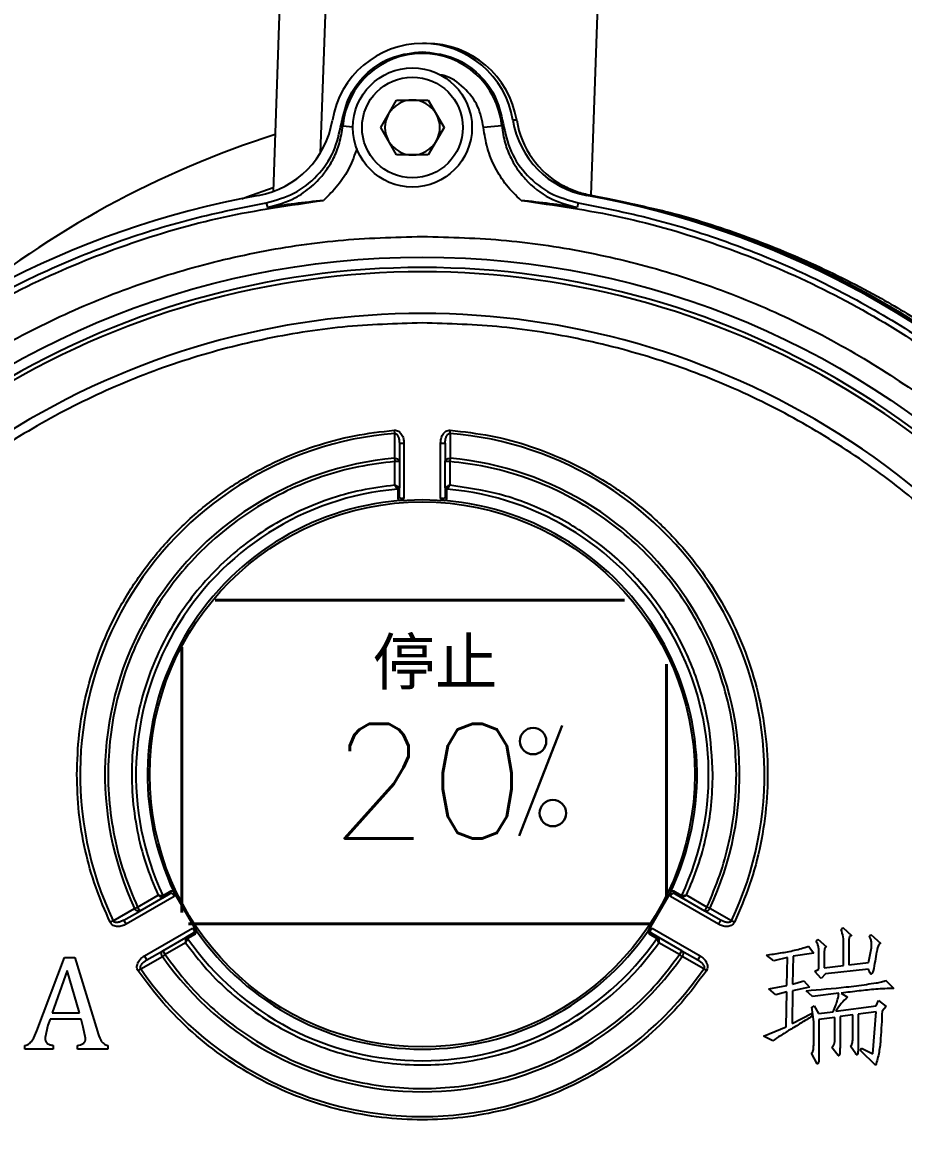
# Model space of a CAD drawing. Header units: millimetres. Extents: x 1964 to 5009, y 569 to 2723.
# Drawn here: x 2604.6 to 2700.7, y 2257.4 to 2380.6 of the extents above; entities that cross this region are included whole.
import ezdxf

# ---------------------------------------------------------------- set-up
doc = ezdxf.new("R2010")
doc.units = ezdxf.units.MM
for name, color, linetype, lineweight in [('AM_5', 3, 'Continuous', 25), ('DIM', 4, 'Continuous', 13), ('标注', 3, 'Continuous', 13), ('粗实线', 7, 'Continuous', 40)]:
    doc.layers.add(name, color=color, linetype=linetype, lineweight=lineweight)
doc.styles.add('01', font='txt.shx')
doc.styles.add('SLDTEXTSTYLE1', font='txt.shx', dxfattribs={"width": 0.7, "bigfont": 'gbcbig.shx'})
doc.dimstyles.new('SLDDIMSTYLE12$0', dxfattribs={"dimtxt": 12, "dimasz": 10, "dimexe": 0, "dimexo": 0.0625, "dimgap": 0.875, "dimtad": 1, "dimdec": 1, "dimlfac": 1.8, "dimrnd": 1e-09, "dimzin": 12, "dimdsep": 46, "dimtxsty": 'SLDTEXTSTYLE1', "dimcen": 0.09, "dimdle": 8.16, "dimclrd": 3, "dimclre": 3, "dimadec": 0, "dimazin": 3, "dimtfac": 1, "dimtdec": 1, "dimtofl": 0, "dimtmove": 0, "dimatfit": 3, "dimfxl": 0, "dimfrac": 2, "dimtolj": 1, "dimlwd": 5, "dimlwe": 5, "dimarcsym": 0})

# ---------------------------------------------------------------- blocks, each defined once
blk = doc.blocks.new('*D64')
at = {"layer": 'AM_5', "color": 3, "lineweight": 5, "transparency": 16777216}
blk.add_line((2756.48, 2479.13), (2362.08, 2479.13), dxfattribs=at)
at = {"layer": 'AM_5', "color": 3, "linetype": 'Continuous', "lineweight": 5, "transparency": 16777216}
for p, q in [((2362.08, 2469.13), (2362.08, 2155.35)), ((2768.16, 2145.35), (2362.08, 2145.35))]:
    blk.add_line(p, q, dxfattribs=at)
at = {"layer": 'AM_5', "color": 3, "transparency": 16777216}
for points in [[(2360.42, 2469.13), (2363.75, 2469.13), (2362.08, 2479.13)], [(2360.42, 2155.35), (2363.75, 2155.35), (2362.08, 2145.35)]]:
    blk.add_solid(points, dxfattribs=at)
at = {"layer": 'Defpoints', "color": 0, "transparency": 16777216}
for p in [(2756.55, 2479.13), (2362.08, 2145.35), (2768.22, 2145.35)]:
    blk.add_point(p, dxfattribs=at)
at = {"layer": 'AM_5', "color": 0, "transparency": 16777216, "insert": (2347.49, 2312.24), "char_height": 12, "attachment_point": 5, "rotation": 90, "style": 'SLDTEXTSTYLE1'}
blk.add_mtext('\\A1;{\\H2.28571x;335}', dxfattribs=at)

msp = doc.modelspace()

# ---------------------------------------------------------------- linework, layer by layer
at = {"color": 7, "linetype": 'Continuous', "lineweight": 25}
for p, q in [((2634.475, 2435.312), (2631.92, 2362.124)), ((2638.954, 2419.988), (2637.063, 2366.325)), ((2668.658, 2419.987), (2666.606, 2361.743)), ((2648.66, 2378.292), (2648.243, 2378.292)), ((2643.665, 2369.118), (2645.397, 2372.118)), ((2645.397, 2372.118), (2648.861, 2372.118)), ((2648.861, 2372.118), (2650.593, 2369.118)), ((2639.377, 2369.559), (2639.526, 2369.309)), ((2639.526, 2369.309), (2640.63, 2369.204)), ((2656.879, 2369.309), (2654.888, 2369.12)), ((2657.028, 2369.559), (2656.879, 2369.309)), ((2658.509, 2369.92), (2658.092, 2369.92)), ((2645.397, 2366.118), (2643.665, 2369.118)), ((2650.593, 2369.118), (2648.861, 2366.118)), ((2648.861, 2366.118), (2645.397, 2366.118)), ((2631.174, 2360.908), (2631.294, 2360.391)), ((2665.231, 2360.908), (2665.111, 2360.391)), ((2666.037, 2361.837), (2666.606, 2361.743)), ((2666.585, 2361.692), (2666.169, 2361.692)), ((2666.606, 2361.743), (2669.029, 2361.213)), ((2645.145, 2336.071), (2645.174, 2335.719)), ((2651.231, 2335.719), (2651.26, 2336.071)), ((2645.174, 2335.719), (2645.172, 2333.002)), ((2651.231, 2335.719), (2651.233, 2333.002)), ((2645.703, 2334.657), (2645.703, 2332.649)), ((2645.703, 2334.657), (2646.203, 2334.657)), ((2646.203, 2334.657), (2646.203, 2328.622)), ((2650.203, 2328.622), (2650.203, 2334.657)), ((2650.203, 2334.657), (2650.703, 2334.657)), ((2650.703, 2334.657), (2650.703, 2332.649)), ((2645.172, 2333.002), (2645.203, 2332.649)), ((2645.203, 2330.063), (2645.203, 2332.649)), ((2645.703, 2332.649), (2645.203, 2332.649)), ((2645.703, 2332.649), (2645.703, 2329.758)), ((2650.703, 2329.758), (2650.703, 2332.649)), ((2651.203, 2332.649), (2650.703, 2332.649)), ((2651.233, 2333.002), (2651.203, 2332.649)), ((2651.203, 2332.649), (2651.203, 2330.063)), ((2645.518, 2329.578), (2645.519, 2328.641)), ((2645.703, 2328.822), (2645.703, 2329.758)), ((2650.703, 2329.758), (2650.703, 2328.822)), ((2650.886, 2328.641), (2650.887, 2329.578)), ((2645.729, 2328.386), (2648.203, 2328.488)), ((2648.203, 2328.488), (2650.676, 2328.386)), ((2620.747, 2285.736), (2619.936, 2285.268)), ((2623.547, 2281.397), (2621.074, 2285.681)), ((2675.332, 2285.681), (2672.858, 2281.397)), ((2676.469, 2285.268), (2675.658, 2285.736)), ((2621.106, 2285.153), (2615.88, 2282.136)), ((2617.118, 2284.005), (2619.358, 2285.298)), ((2619.872, 2285.018), (2617.368, 2283.572)), ((2619.872, 2285.018), (2620.683, 2285.486)), ((2680.526, 2282.136), (2675.299, 2285.153)), ((2675.722, 2285.486), (2676.533, 2285.018)), ((2679.037, 2283.572), (2676.533, 2285.018)), ((2679.287, 2284.005), (2677.047, 2285.298)), ((2614.446, 2282.496), (2616.797, 2283.856)), ((2615.63, 2282.569), (2617.368, 2283.572)), ((2616.797, 2283.856), (2617.118, 2284.005)), ((2617.118, 2284.005), (2617.368, 2283.572)), ((2679.037, 2283.572), (2679.287, 2284.005)), ((2680.776, 2282.569), (2679.037, 2283.572)), ((2679.608, 2283.856), (2679.287, 2284.005)), ((2681.959, 2282.496), (2679.608, 2283.856)), ((2614.446, 2282.496), (2614.126, 2282.344)), ((2615.88, 2282.136), (2615.63, 2282.569)), ((2680.776, 2282.569), (2680.526, 2282.136)), ((2682.279, 2282.344), (2681.959, 2282.496)), ((2617.88, 2278.672), (2623.106, 2281.689)), ((2619.868, 2279.242), (2622.372, 2280.688)), ((2623.183, 2281.156), (2622.372, 2280.688)), ((2622.62, 2280.619), (2623.431, 2281.087)), ((2672.974, 2281.087), (2673.785, 2280.619)), ((2674.033, 2280.688), (2673.222, 2281.156)), ((2673.299, 2281.689), (2678.526, 2278.672)), ((2676.537, 2279.242), (2674.033, 2280.688)), ((2693.937, 2281.572), (2694.129, 2281.764)), ((2694.129, 2281.764), (2695.086, 2280.87)), ((2697.001, 2280.806), (2697.192, 2280.998)), ((2697.192, 2280.998), (2698.277, 2280.04)), ((2622.358, 2280.102), (2620.118, 2278.809)), ((2676.287, 2278.809), (2674.047, 2280.102)), ((2690.363, 2279.721), (2690.937, 2278.955)), ((2691.193, 2280.296), (2691.384, 2280.487)), ((2691.384, 2280.487), (2692.341, 2279.657)), ((2694.192, 2277.615), (2694.192, 2279.913)), ((2694.767, 2279.849), (2694.767, 2277.679)), ((2606.115, 2270.473), (2609.133, 2278.504)), ((2609.133, 2278.504), (2610.278, 2278.504)), ((2610.278, 2278.504), (2612.739, 2270.415)), ((2617.474, 2277.25), (2619.828, 2278.606)), ((2618.13, 2278.239), (2617.88, 2278.672)), ((2618.13, 2278.239), (2619.868, 2279.242)), ((2620.118, 2278.809), (2619.828, 2278.606)), ((2619.868, 2279.242), (2620.118, 2278.809)), ((2676.287, 2278.809), (2676.537, 2279.242)), ((2676.577, 2278.606), (2676.287, 2278.809)), ((2676.537, 2279.242), (2678.276, 2278.239)), ((2678.931, 2277.25), (2676.577, 2278.606)), ((2678.526, 2278.672), (2678.276, 2278.239)), ((2686.597, 2278.126), (2685.767, 2278.764)), ((2688.065, 2278.509), (2686.597, 2278.126)), ((2688.001, 2275.445), (2688.065, 2278.509)), ((2688.703, 2278.636), (2688.64, 2275.573)), ((2690.937, 2278.955), (2688.703, 2278.636)), ((2691.512, 2277.232), (2691.512, 2278.828)), ((2692.086, 2278.509), (2692.086, 2277.36)), ((2609.416, 2277.085), (2607.785, 2272.467)), ((2610.775, 2272.467), (2609.416, 2277.085)), ((2617.183, 2277.049), (2617.474, 2277.25)), ((2678.931, 2277.25), (2679.222, 2277.049)), ((2691.065, 2276.977), (2691.512, 2277.232)), ((2691.767, 2276.211), (2691.065, 2276.977)), ((2692.086, 2277.36), (2694.192, 2277.615)), ((2696.937, 2277.232), (2692.214, 2276.721)), ((2694.767, 2277.679), (2696.937, 2277.934)), ((2688.64, 2275.573), (2689.852, 2275.956)), ((2689.852, 2275.956), (2690.491, 2275.253)), ((2692.214, 2276.721), (2691.767, 2276.211)), ((2698.788, 2276.019), (2699.681, 2275.126)), ((2686.023, 2275.062), (2688.001, 2275.445)), ((2686.789, 2274.424), (2686.023, 2275.062)), ((2688.001, 2274.743), (2686.789, 2274.424)), ((2687.938, 2270.913), (2688.001, 2274.743)), ((2688.64, 2274.871), (2688.576, 2271.296)), ((2690.491, 2275.253), (2688.64, 2274.871)), ((2690.81, 2274.232), (2690.108, 2274.871)), ((2693.682, 2274.615), (2690.81, 2274.232)), ((2693.937, 2274.615), (2694.639, 2274.168)), ((2697.767, 2273.211), (2698.022, 2273.786)), ((2698.022, 2273.786), (2698.852, 2273.147)), ((2607.785, 2272.467), (2610.775, 2272.467)), ((2688.576, 2271.296), (2690.682, 2272.381)), ((2690.682, 2272.381), (2690.746, 2272.062)), ((2690.746, 2273.083), (2691.001, 2273.211)), ((2690.937, 2271.488), (2690.746, 2273.083)), ((2691.001, 2273.211), (2691.448, 2272.381)), ((2691.448, 2272.381), (2693.044, 2272.573)), ((2693.363, 2272.637), (2697.767, 2273.211)), ((2695.214, 2272.254), (2693.809, 2272.062)), ((2693.809, 2272.062), (2693.809, 2268.68)), ((2695.214, 2269.701), (2695.214, 2272.254)), ((2697.767, 2272.573), (2695.788, 2272.318)), ((2695.788, 2272.318), (2695.788, 2268.68)), ((2697.384, 2267.977), (2697.767, 2272.573)), ((2698.852, 2273.147), (2698.405, 2272.637)), ((2607.335, 2271.103), (2607.019, 2269.746)), ((2607.577, 2271.781), (2607.335, 2271.103)), ((2610.945, 2271.781), (2607.577, 2271.781)), ((2611.198, 2270.88), (2610.945, 2271.781)), ((2611.438, 2269.674), (2611.198, 2270.88)), ((2685.448, 2269.892), (2687.938, 2270.913)), ((2690.937, 2268.935), (2690.937, 2271.488)), ((2693.235, 2271.935), (2691.512, 2271.743)), ((2691.512, 2271.743), (2691.512, 2267.977)), ((2693.235, 2269.765), (2693.235, 2271.935)), ((2686.47, 2269.382), (2685.448, 2269.892)), ((2604.826, 2268.488), (2604.826, 2268.9)), ((2607.916, 2268.488), (2604.826, 2268.488)), ((2607.916, 2268.9), (2607.916, 2268.488)), ((2610.548, 2268.488), (2610.548, 2268.9)), ((2613.882, 2268.488), (2610.548, 2268.488)), ((2613.882, 2268.9), (2613.882, 2268.488)), ((2693.618, 2267.786), (2692.916, 2268.68)), ((2695.533, 2267.977), (2694.958, 2268.807)), ((2696.043, 2268.36), (2696.171, 2268.616)), ((2697.703, 2266.701), (2696.043, 2268.36)), ((2696.171, 2268.616), (2697.384, 2267.977)), ((2691.32, 2266.892), (2690.682, 2268.041))]:
    msp.add_line(p, q, dxfattribs=at)
at = {"color": 7, "linetype": 'Continuous', "lineweight": 25, "flags": 128}
msp.add_lwpolyline([(2628.505, 2361.345), (2629.058, 2361.554), (2631.936, 2362.584)], dxfattribs=at)
at = {"color": 7, "linetype": 'Continuous', "lineweight": 25}
for centre, radius in [((2647.129, 2369.118), 6.5), ((2647.129, 2369.118), 5.5), ((2648.203, 2263.488), 91.48), ((2648.203, 2298.488), 29.75)]:
    msp.add_circle(centre, radius, dxfattribs=at)
for centre, radius, start, end in [((2648.243, 2368.313), 9.98, 9.26678, 170.73322), ((2648.659, 2368.313), 9.98, 9.26724, 89.9991), ((2648.203, 2368.488), 8.715, 5.40246, 174.59754), ((2647.129, 2369.118), 3, 90, 150), ((2647.129, 2369.118), 3, 30, 90), ((2647.129, 2369.118), 3, 150, 210), ((2647.129, 2369.118), 3, 330, 30), ((2628.525, 2371.53), 10, 280.32819, 350.73244), ((2667.962, 2371.53), 10, 189.26756, 259.67181), ((2668.378, 2371.53), 10, 189.26795, 241.59544), ((2664.052, 2268.318), 104.994, 107.69614, 129.47441), ((2647.129, 2369.118), 3, 210, 270), ((2647.129, 2369.118), 3, 270, 330), ((2648.246, 2263.315), 99.998, 100.32817, 169.67428), ((2648.241, 2263.315), 99.998, 10.32572, 79.67183), ((2648.657, 2263.315), 99.998, 10.32572, 79.67183), ((2648.203, 2263.488), 90.341, 353.64897, 186.35103), ((2648.203, 2263.488), 89.875, 353.64897, 186.35103), ((2648.203, 2263.488), 85.319, 353.33017, 186.66983), ((2648.203, 2298.488), 37.354, 94.65071, 205.34929), ((2648.203, 2298.488), 37.354, 334.65071, 85.34929), ((2648.203, 2298.488), 34.646, 95.01875, 204.98125), ((2648.203, 2298.488), 34.646, 335.01875, 84.98125), ((2648.203, 2298.488), 31.264, 94.97704, 205.02296), ((2645.431, 2329.855), 0.229, 285.08166, 349.89538), ((2645.513, 2329.767), 0.19, 271.48927, 357.31228), ((2645.513, 2328.831), 0.189, 271.61698, 357.31954), ((2650.892, 2329.767), 0.19, 182.68772, 268.51073), ((2650.892, 2328.831), 0.189, 182.68018, 268.38303), ((2650.974, 2329.855), 0.229, 190.10462, 254.91834), ((2648.203, 2298.488), 31.264, 334.97704, 85.02296), ((2648.203, 2298.488), 30, 94.72923, 205.27077), ((2648.203, 2298.488), 30, 334.72923, 85.27077), ((2620.58, 2285.646), 0.189, 302.68018, 28.38303), ((2675.825, 2285.646), 0.189, 151.61698, 237.31954), ((2619.652, 2285.205), 0.229, 310.10462, 14.91834), ((2619.769, 2285.178), 0.19, 302.68772, 28.51073), ((2676.636, 2285.178), 0.19, 151.48927, 237.31228), ((2676.753, 2285.205), 0.229, 165.08166, 229.89538), ((2622.424, 2280.404), 0.229, 45.08166, 109.89538), ((2622.459, 2280.52), 0.19, 31.48927, 117.31228), ((2623.27, 2280.988), 0.189, 31.61705, 117.31843), ((2648.203, 2298.488), 30, 214.72923, 325.27077), ((2673.135, 2280.988), 0.189, 62.68018, 148.38303), ((2673.946, 2280.52), 0.19, 62.68772, 148.51073), ((2673.981, 2280.404), 0.229, 70.10462, 134.91834), ((2648.203, 2298.488), 31.264, 214.97704, 325.02296), ((2648.203, 2298.488), 34.646, 215.01875, 324.98125), ((2648.203, 2298.488), 37.354, 214.65071, 325.34929)]:
    msp.add_arc(centre, radius, start, end, dxfattribs=at)
for points in [[(2639.377, 2369.559), (2639.619, 2370.613), (2640.103, 2372.72), (2642.19, 2375.274), (2644.976, 2377.038), (2647.127, 2377.265), (2648.203, 2377.378)], [(2648.203, 2377.378), (2649.278, 2377.265), (2651.429, 2377.038), (2654.215, 2375.274), (2656.302, 2372.72), (2656.786, 2370.613), (2657.028, 2369.559)], [(2550.529, 2274.278), (2551.053, 2277.929), (2552.101, 2285.232), (2555.221, 2295.876), (2559.429, 2306.119), (2564.784, 2315.819), (2571.189, 2324.859), (2578.57, 2333.121), (2586.832, 2340.502), (2595.871, 2346.907), (2605.572, 2352.262), (2615.815, 2356.47), (2626.458, 2359.59), (2633.761, 2360.638), (2637.413, 2361.162)], [(2583.448, 2338.237), (2585.745, 2340.124), (2590.338, 2343.899), (2597.839, 2348.744), (2605.71, 2352.944), (2613.939, 2356.392), (2622.433, 2359.144), (2628.261, 2360.32), (2631.174, 2360.908)], [(2658.992, 2361.162), (2662.644, 2360.638), (2669.947, 2359.59), (2680.59, 2356.47), (2690.833, 2352.262), (2700.534, 2346.907), (2709.573, 2340.502), (2717.835, 2333.121), (2725.216, 2324.859), (2731.621, 2315.819), (2736.976, 2306.119), (2741.184, 2295.876), (2744.304, 2285.232), (2745.352, 2277.929), (2745.876, 2274.278)], [(2665.231, 2360.908), (2668.144, 2360.32), (2673.972, 2359.144), (2682.466, 2356.392), (2690.695, 2352.944), (2698.566, 2348.744), (2706.067, 2343.899), (2710.66, 2340.124), (2712.957, 2338.237)], [(2648.203, 2169.748), (2645.135, 2169.835), (2639, 2170.009), (2629.885, 2171.412), (2620.947, 2173.637), (2612.272, 2176.745), (2603.943, 2180.683), (2596.039, 2185.42), (2588.639, 2190.909), (2581.811, 2197.097), (2575.624, 2203.924), (2570.135, 2211.325), (2565.398, 2219.228), (2561.458, 2227.557), (2558.354, 2236.233), (2556.115, 2245.171), (2554.763, 2254.285), (2554.311, 2263.488), (2554.763, 2272.691), (2556.115, 2281.805), (2558.354, 2290.743), (2561.458, 2299.419), (2565.398, 2307.748), (2570.135, 2315.651), (2575.624, 2323.052), (2581.811, 2329.879), (2588.639, 2336.067), (2596.039, 2341.556), (2603.943, 2346.293), (2612.272, 2350.231), (2620.947, 2353.339), (2629.885, 2355.564), (2639, 2356.967), (2645.135, 2357.141), (2648.203, 2357.228)], [(2648.203, 2357.228), (2651.27, 2357.141), (2657.405, 2356.967), (2666.52, 2355.564), (2675.458, 2353.339), (2684.133, 2350.231), (2692.462, 2346.293), (2700.366, 2341.556), (2707.766, 2336.067), (2714.594, 2329.879), (2720.781, 2323.052), (2726.27, 2315.651), (2731.007, 2307.748), (2734.947, 2299.419), (2738.051, 2290.743), (2740.29, 2281.805), (2741.642, 2272.691), (2742.094, 2263.488), (2741.642, 2254.285), (2740.29, 2245.171), (2738.051, 2236.233), (2734.947, 2227.557), (2731.007, 2219.228), (2726.27, 2211.325), (2720.781, 2203.924), (2714.594, 2197.097), (2707.766, 2190.909), (2700.366, 2185.42), (2692.462, 2180.683), (2684.133, 2176.745), (2675.458, 2173.637), (2666.52, 2171.412), (2657.405, 2170.009), (2651.27, 2169.835), (2648.203, 2169.748)], [(2646.203, 2328.622), (2646.145, 2328.616), (2646.031, 2328.606), (2645.936, 2328.595), (2645.888, 2328.589)], [(2650.517, 2328.589), (2650.469, 2328.595), (2650.374, 2328.606), (2650.26, 2328.616), (2650.203, 2328.622)], [(2620.977, 2285.442), (2620.996, 2285.398), (2621.034, 2285.31), (2621.082, 2285.205), (2621.106, 2285.153)], [(2675.299, 2285.153), (2675.323, 2285.205), (2675.371, 2285.31), (2675.409, 2285.398), (2675.428, 2285.442)], [(2623.106, 2281.689), (2623.139, 2281.642), (2623.206, 2281.549), (2623.263, 2281.472), (2623.291, 2281.433)], [(2673.114, 2281.433), (2673.142, 2281.472), (2673.199, 2281.549), (2673.266, 2281.642), (2673.299, 2281.689)]]:
    msp.add_open_spline(points, degree=3, dxfattribs=at)
for points, knots in [([(2654.888, 2369.12), (2654.731, 2369.91), (2654.406, 2371.546), (2652.81, 2373.524), (2651.264, 2374.676), (2650.297, 2374.829), (2650.172, 2374.849)], [0, 0, 0, 0, 0.3027449, 0.6273546, 0.9519642, 1, 1, 1, 1]), ([(2631.174, 2360.908), (2632.207, 2361.189), (2634.269, 2361.75), (2636.813, 2363.769), (2638.694, 2366.418), (2639.149, 2368.511), (2639.377, 2369.559)], [0, 0, 0, 0, 0.2500466, 0.4994486, 0.7493959, 1, 1, 1, 1]), ([(2631.294, 2360.391), (2632.328, 2360.666), (2633.721, 2361.036), (2635.255, 2361.991), (2636.135, 2362.67), (2636.974, 2363.485), (2637.8, 2364.503), (2638.583, 2365.815), (2639.245, 2367.444), (2639.429, 2368.668), (2639.526, 2369.309)], [0, 0, 0, 0, 0.2442906, 0.329037, 0.4144904, 0.500125, 0.5979935, 0.7157718, 0.8510735, 1, 1, 1, 1]), ([(2656.879, 2369.309), (2656.976, 2368.668), (2657.16, 2367.444), (2657.762, 2365.965), (2658.377, 2364.876), (2658.919, 2364.11), (2660.014, 2362.822), (2661.973, 2361.243), (2664.08, 2360.671), (2665.111, 2360.391)], [0, 0, 0, 0, 0.1490594, 0.2844868, 0.3652537, 0.4374076, 0.5004523, 0.7554677, 1, 1, 1, 1]), ([(2657.028, 2369.559), (2657.255, 2368.513), (2657.707, 2366.425), (2659.585, 2363.776), (2662.13, 2361.755), (2664.196, 2361.19), (2665.231, 2360.908)], [0, 0, 0, 0, 0.2500652, 0.4994456, 0.7493864, 1, 1, 1, 1]), ([(2658.992, 2361.162), (2658.439, 2361.696), (2657.338, 2362.76), (2656.118, 2364.717), (2655.232, 2366.846), (2655.003, 2368.361), (2654.888, 2369.12)], [0, 0, 0, 0, 0.250755, 0.4999887, 0.7492331, 1, 1, 1, 1]), ([(2641.071, 2366.84), (2640.817, 2366.13), (2640.306, 2364.703), (2639.061, 2362.762), (2637.964, 2361.696), (2637.413, 2361.162)], [0, 0, 0, 0, 0.3300361, 0.6639988, 1, 1, 1, 1]), ([(2666.585, 2361.692), (2666.079, 2361.808), (2665.313, 2361.983), (2664.334, 2362.371), (2663.859, 2362.613), (2663.621, 2362.734)], [0, 0, 0, 0, 0.4935547, 0.7459691, 1, 1, 1, 1]), ([(2637.413, 2361.162), (2636.345, 2361.042), (2634.198, 2360.801), (2632.265, 2360.528), (2631.294, 2360.391)], [0, 0, 0, 0, 0.4975573, 1, 1, 1, 1]), ([(2665.111, 2360.391), (2664.14, 2360.528), (2662.207, 2360.801), (2660.06, 2361.042), (2658.992, 2361.162)], [0, 0, 0, 0, 0.50244267, 1, 1, 1, 1]), ([(2669.311, 2361.151), (2671.13, 2360.78), (2675.673, 2359.854), (2682.828, 2357.58), (2690.723, 2354.422), (2697.749, 2350.863), (2703.877, 2347.165), (2709.194, 2343.462), (2714.309, 2339.42), (2717.501, 2336.439), (2719.097, 2334.949)], [0, 0, 0, 0, 0.0975887, 0.2437225, 0.3941025, 0.5444826, 0.6574031, 0.7703236, 0.8851618, 1, 1, 1, 1]), ([(2648.203, 2347.775), (2645.298, 2347.688), (2639.439, 2347.512), (2630.688, 2346.084), (2622.035, 2343.781), (2613.629, 2340.533), (2605.618, 2336.411), (2598.134, 2331.487), (2591.289, 2325.865), (2585.125, 2319.62), (2579.637, 2312.771), (2574.848, 2305.319), (2570.827, 2297.314), (2567.663, 2288.879), (2565.414, 2280.153), (2564.131, 2271.291), (2563.729, 2262.433), (2564.235, 2256.594), (2564.486, 2253.698)], [0, 0, 0, 0, 0.0612816, 0.1235957, 0.1866179, 0.25, 0.3133821, 0.3764043, 0.4387184, 0.5, 0.5612816, 0.6235957, 0.6866179, 0.75, 0.8133821, 0.8764043, 0.9387184, 1, 1, 1, 1]), ([(2731.919, 2253.698), (2732.17, 2256.594), (2732.676, 2262.433), (2732.274, 2271.291), (2730.991, 2280.153), (2728.742, 2288.879), (2725.578, 2297.314), (2721.557, 2305.319), (2716.768, 2312.771), (2711.28, 2319.62), (2705.116, 2325.865), (2698.271, 2331.487), (2690.787, 2336.411), (2682.776, 2340.533), (2674.371, 2343.781), (2665.717, 2346.084), (2656.966, 2347.512), (2651.107, 2347.688), (2648.203, 2347.775)], [0, 0, 0, 0, 0.0612816, 0.1235957, 0.1866179, 0.25, 0.3133821, 0.3764043, 0.4387184, 0.5, 0.5612816, 0.6235957, 0.6866179, 0.75, 0.8133821, 0.8764043, 0.9387184, 1, 1, 1, 1]), ([(2610.495, 2298.488), (2610.545, 2299.952), (2610.645, 2302.922), (2611.468, 2307.373), (2612.826, 2311.825), (2614.785, 2316.176), (2617.327, 2320.317), (2620.402, 2324.119), (2623.942, 2327.492), (2627.863, 2330.361), (2632.041, 2332.667), (2636.369, 2334.381), (2640.738, 2335.563), (2643.69, 2335.903), (2645.145, 2336.071)], [0, 0, 0, 0, 0.07821743, 0.15860884, 0.24103511, 0.32651412, 0.41289586, 0.49999999, 0.58709606, 0.67347764, 0.75896486, 0.84138288, 0.92177853, 1, 1, 1, 1]), ([(2645.145, 2336.071), (2645.226, 2336.07), (2645.392, 2336.067), (2645.616, 2335.958), (2645.808, 2335.799), (2646.005, 2335.535), (2646.169, 2335.148), (2646.191, 2334.82), (2646.203, 2334.657)], [0, 0, 0, 0, 0.1226156, 0.2507348, 0.3710196, 0.5011416, 0.7505298, 1, 1, 1, 1]), ([(2650.203, 2334.657), (2650.214, 2334.821), (2650.237, 2335.148), (2650.4, 2335.536), (2650.597, 2335.799), (2650.789, 2335.958), (2651.013, 2336.067), (2651.179, 2336.07), (2651.26, 2336.071)], [0, 0, 0, 0, 0.2498138, 0.4991951, 0.628988, 0.7494893, 0.8773732, 1, 1, 1, 1]), ([(2651.26, 2336.071), (2652.73, 2335.901), (2655.702, 2335.557), (2660.082, 2334.366), (2664.355, 2332.667), (2668.416, 2330.431), (2672.174, 2327.717), (2675.545, 2324.587), (2678.471, 2321.124), (2680.933, 2317.385), (2682.94, 2313.383), (2684.477, 2309.118), (2685.501, 2304.633), (2685.973, 2300.022), (2685.878, 2295.387), (2685.213, 2290.837), (2684.055, 2286.449), (2682.867, 2283.702), (2682.279, 2282.344)], [0, 0, 0, 0, 0.0609014, 0.1231527, 0.1863377, 0.25, 0.3136623, 0.3768473, 0.4390986, 0.5, 0.5609014, 0.6231527, 0.6863377, 0.75, 0.8136623, 0.8768473, 0.9390986, 1, 1, 1, 1]), ([(2645.174, 2335.719), (2645.195, 2335.72), (2645.237, 2335.721), (2645.322, 2335.696), (2645.418, 2335.625), (2645.509, 2335.505), (2645.609, 2335.305), (2645.686, 2335.018), (2645.697, 2334.779), (2645.703, 2334.657)], [0, 0, 0, 0, 0.0469095, 0.0936327, 0.1947106, 0.3110168, 0.4391204, 0.7135016, 1, 1, 1, 1]), ([(2650.703, 2334.657), (2650.708, 2334.779), (2650.719, 2335.018), (2650.796, 2335.305), (2650.896, 2335.505), (2650.987, 2335.625), (2651.083, 2335.696), (2651.168, 2335.721), (2651.21, 2335.72), (2651.231, 2335.719)], [0, 0, 0, 0, 0.2865456, 0.5610687, 0.6891901, 0.8054766, 0.906505, 0.9531764, 1, 1, 1, 1]), ([(2645.203, 2332.649), (2643.875, 2332.487), (2641.191, 2332.16), (2637.24, 2331.063), (2633.387, 2329.511), (2629.726, 2327.479), (2626.34, 2325.018), (2623.3, 2322.185), (2620.66, 2319.053), (2618.436, 2315.674), (2616.622, 2312.058), (2615.229, 2308.206), (2614.295, 2304.157), (2613.858, 2299.993), (2613.928, 2295.807), (2614.511, 2291.694), (2615.536, 2287.724), (2616.594, 2285.236), (2617.118, 2284.005)], [0, 0, 0, 0, 0.0609226, 0.1231775, 0.1863534, 0.25, 0.3136466, 0.3768225, 0.4390774, 0.5, 0.5609226, 0.6231775, 0.6863534, 0.75, 0.8136466, 0.8768225, 0.9390774, 1, 1, 1, 1]), ([(2645.172, 2333.002), (2645.236, 2332.999), (2645.336, 2332.996), (2645.46, 2332.955), (2645.543, 2332.911), (2645.613, 2332.855), (2645.661, 2332.796), (2645.695, 2332.726), (2645.7, 2332.678), (2645.703, 2332.649)], [0, 0, 0, 0, 0.2362575, 0.3618415, 0.4994624, 0.6160623, 0.7497471, 0.8534584, 1, 1, 1, 1]), ([(2650.703, 2332.649), (2650.705, 2332.678), (2650.71, 2332.726), (2650.744, 2332.796), (2650.792, 2332.855), (2650.862, 2332.911), (2650.945, 2332.955), (2651.069, 2332.996), (2651.169, 2332.999), (2651.233, 2333.002)], [0, 0, 0, 0, 0.1465757, 0.2502527, 0.383985, 0.5005373, 0.6381731, 0.7637622, 1, 1, 1, 1]), ([(2682.495, 2298.488), (2682.451, 2299.815), (2682.361, 2302.505), (2681.618, 2306.537), (2680.182, 2311.263), (2677.636, 2316.494), (2674.093, 2321.206), (2670.367, 2324.78), (2666.828, 2327.393), (2663.055, 2329.498), (2659.144, 2331.071), (2655.192, 2332.164), (2652.52, 2332.489), (2651.203, 2332.649)], [0, 0, 0, 0, 0.0782789, 0.1587142, 0.2411685, 0.3693291, 0.4998887, 0.5869697, 0.6733433, 0.7588315, 0.8412767, 0.9217166, 1, 1, 1, 1]), ([(2645.203, 2330.063), (2643.971, 2329.904), (2641.509, 2329.587), (2637.889, 2328.555), (2634.372, 2327.118), (2631.019, 2325.24), (2627.918, 2322.972), (2625.143, 2320.374), (2622.72, 2317.498), (2620.672, 2314.383), (2618.998, 2311.051), (2617.719, 2307.515), (2616.857, 2303.813), (2616.443, 2299.994), (2616.492, 2296.151), (2617.007, 2292.387), (2617.923, 2288.735), (2618.88, 2286.444), (2619.358, 2285.298)], [0, 0, 0, 0, 0.0616049, 0.1232056, 0.1863711, 0.25, 0.313629, 0.3767944, 0.4384016, 0.5, 0.5616072, 0.6232056, 0.6863711, 0.75, 0.813629, 0.8767944, 0.9383993, 1, 1, 1, 1]), ([(2645.656, 2329.815), (2645.632, 2329.828), (2645.583, 2329.855), (2645.476, 2329.913), (2645.348, 2329.985), (2645.256, 2330.034), (2645.203, 2330.063)], [0, 0, 0, 0, 0.2335825, 0.4987544, 0.7053631, 1, 1, 1, 1]), ([(2645.49, 2329.634), (2645.475, 2329.656), (2645.444, 2329.703), (2645.377, 2329.804), (2645.295, 2329.926), (2645.237, 2330.012), (2645.203, 2330.063)], [0, 0, 0, 0, 0.2332643, 0.4987609, 0.7034308, 1, 1, 1, 1]), ([(2651.203, 2330.063), (2651.149, 2330.034), (2651.057, 2329.985), (2650.929, 2329.913), (2650.822, 2329.855), (2650.773, 2329.828), (2650.749, 2329.815)], [0, 0, 0, 0, 0.2947154, 0.5012457, 0.7664588, 1, 1, 1, 1]), ([(2651.203, 2330.063), (2651.168, 2330.012), (2651.111, 2329.926), (2651.028, 2329.804), (2650.961, 2329.703), (2650.93, 2329.656), (2650.915, 2329.634)], [0, 0, 0, 0, 0.2964897, 0.501239, 0.7666941, 1, 1, 1, 1]), ([(2679.92, 2298.488), (2679.828, 2300.322), (2679.638, 2304.085), (2678.065, 2309.672), (2675.47, 2315.07), (2671.812, 2319.96), (2667.29, 2324.065), (2662.161, 2327.159), (2656.748, 2329.253), (2653.019, 2329.798), (2651.203, 2330.063)], [0, 0, 0, 0, 0.1175133, 0.2412168, 0.369421, 0.5, 0.630579, 0.7587832, 0.8824867, 1, 1, 1, 1]), ([(2645.49, 2329.634), (2645.498, 2329.626), (2645.515, 2329.608), (2645.517, 2329.588), (2645.518, 2329.578)], [0, 0, 0, 0, 0.4949423, 1, 1, 1, 1]), ([(2645.519, 2328.641), (2645.522, 2328.617), (2645.529, 2328.568), (2645.585, 2328.502), (2645.671, 2328.444), (2645.756, 2328.416), (2645.798, 2328.403)], [0, 0, 0, 0, 0.2543661, 0.4995642, 0.7533033, 1, 1, 1, 1]), ([(2645.703, 2329.758), (2645.7, 2329.769), (2645.696, 2329.789), (2645.668, 2329.807), (2645.656, 2329.815)], [0, 0, 0, 0, 0.5446687, 1, 1, 1, 1]), ([(2645.888, 2328.589), (2645.861, 2328.603), (2645.803, 2328.632), (2645.724, 2328.707), (2645.711, 2328.777), (2645.703, 2328.822)], [0, 0, 0, 0, 0.2371866, 0.5009298, 1, 1, 1, 1]), ([(2650.703, 2328.822), (2650.694, 2328.777), (2650.681, 2328.707), (2650.602, 2328.632), (2650.544, 2328.603), (2650.517, 2328.589)], [0, 0, 0, 0, 0.4990702, 0.7628142, 1, 1, 1, 1]), ([(2650.607, 2328.403), (2650.649, 2328.416), (2650.734, 2328.444), (2650.82, 2328.502), (2650.876, 2328.568), (2650.883, 2328.617), (2650.886, 2328.641)], [0, 0, 0, 0, 0.2466491, 0.5004332, 0.745582, 1, 1, 1, 1]), ([(2650.749, 2329.815), (2650.737, 2329.807), (2650.709, 2329.789), (2650.705, 2329.769), (2650.703, 2329.758)], [0, 0, 0, 0, 0.4553313, 1, 1, 1, 1]), ([(2650.887, 2329.578), (2650.888, 2329.588), (2650.89, 2329.608), (2650.907, 2329.626), (2650.915, 2329.634)], [0, 0, 0, 0, 0.5050519, 1, 1, 1, 1]), ([(2646.203, 2328.622), (2646.13, 2328.569), (2646.02, 2328.488), (2645.858, 2328.408), (2645.77, 2328.393), (2645.729, 2328.386)], [0, 0, 0, 0, 0.5002201, 0.7692007, 1, 1, 1, 1]), ([(2645.798, 2328.403), (2645.795, 2328.401), (2645.787, 2328.396), (2645.764, 2328.39), (2645.743, 2328.387), (2645.729, 2328.386)], [0, 0, 0, 0, 0.2172611, 0.4477367, 1, 1, 1, 1]), ([(2645.888, 2328.589), (2645.888, 2328.589), (2645.888, 2328.588), (2645.888, 2328.583), (2645.886, 2328.567), (2645.88, 2328.528), (2645.862, 2328.477), (2645.833, 2328.43), (2645.81, 2328.412), (2645.798, 2328.403)], [0, 0, 0, 0, 0.0019477, 0.0165814, 0.0570885, 0.2149902, 0.5052249, 0.7515139, 1, 1, 1, 1]), ([(2650.676, 2328.386), (2650.635, 2328.393), (2650.547, 2328.408), (2650.385, 2328.488), (2650.275, 2328.569), (2650.203, 2328.622)], [0, 0, 0, 0, 0.2302724, 0.4997663, 1, 1, 1, 1]), ([(2650.607, 2328.403), (2650.596, 2328.411), (2650.572, 2328.429), (2650.545, 2328.474), (2650.524, 2328.529), (2650.519, 2328.569), (2650.517, 2328.589)], [0, 0, 0, 0, 0.23588702, 0.48844051, 0.74707103, 1, 1, 1, 1]), ([(2650.676, 2328.386), (2650.662, 2328.387), (2650.641, 2328.39), (2650.618, 2328.396), (2650.61, 2328.401), (2650.607, 2328.403)], [0, 0, 0, 0, 0.5522633, 0.782739, 1, 1, 1, 1]), ([(2614.126, 2282.344), (2613.57, 2283.62), (2612.458, 2286.17), (2611.35, 2290.2), (2610.626, 2294.317), (2610.539, 2297.098), (2610.495, 2298.488)], [0, 0, 0, 0, 0.2499918, 0.4999999, 0.7499918, 1, 1, 1, 1]), ([(2677.047, 2285.298), (2677.488, 2286.344), (2678.368, 2288.435), (2679.244, 2291.728), (2679.816, 2295.087), (2679.885, 2297.354), (2679.92, 2298.488)], [0, 0, 0, 0, 0.2500101, 0.5000001, 0.7500101, 1, 1, 1, 1]), ([(2679.287, 2284.005), (2679.779, 2285.151), (2680.761, 2287.443), (2681.74, 2291.059), (2682.38, 2294.749), (2682.457, 2297.242), (2682.495, 2298.488)], [0, 0, 0, 0, 0.2499908, 0.4999999, 0.7499908, 1, 1, 1, 1]), ([(2621.094, 2285.613), (2621.061, 2285.643), (2620.994, 2285.703), (2620.901, 2285.748), (2620.816, 2285.763), (2620.77, 2285.745), (2620.747, 2285.736)], [0, 0, 0, 0, 0.2466492, 0.5004333, 0.74558213, 1, 1, 1, 1]), ([(2621.094, 2285.613), (2621.092, 2285.598), (2621.088, 2285.569), (2621.061, 2285.52), (2621.026, 2285.479), (2620.995, 2285.455), (2620.982, 2285.445), (2620.978, 2285.443), (2620.977, 2285.442), (2620.977, 2285.442)], [0, 0, 0, 0, 0.2480046, 0.4941328, 0.7906795, 0.9429643, 0.982795, 0.9941761, 1, 1, 1, 1]), ([(2621.074, 2285.681), (2621.079, 2285.668), (2621.088, 2285.649), (2621.093, 2285.626), (2621.094, 2285.617), (2621.094, 2285.613)], [0, 0, 0, 0, 0.5522633, 0.782739, 1, 1, 1, 1]), ([(2621.074, 2285.681), (2621.088, 2285.642), (2621.119, 2285.558), (2621.13, 2285.378), (2621.115, 2285.242), (2621.106, 2285.153)], [0, 0, 0, 0, 0.2302724, 0.4997663, 1, 1, 1, 1]), ([(2675.299, 2285.153), (2675.29, 2285.242), (2675.275, 2285.378), (2675.286, 2285.558), (2675.317, 2285.642), (2675.332, 2285.681)], [0, 0, 0, 0, 0.5002201, 0.7692007, 1, 1, 1, 1]), ([(2675.658, 2285.736), (2675.635, 2285.745), (2675.589, 2285.763), (2675.504, 2285.748), (2675.411, 2285.703), (2675.344, 2285.643), (2675.311, 2285.613)], [0, 0, 0, 0, 0.2543661, 0.4995642, 0.7533033, 1, 1, 1, 1]), ([(2675.311, 2285.613), (2675.311, 2285.617), (2675.312, 2285.626), (2675.318, 2285.649), (2675.326, 2285.668), (2675.332, 2285.681)], [0, 0, 0, 0, 0.2172611, 0.4477367, 1, 1, 1, 1]), ([(2675.428, 2285.442), (2675.428, 2285.442), (2675.427, 2285.443), (2675.423, 2285.445), (2675.41, 2285.455), (2675.379, 2285.479), (2675.344, 2285.52), (2675.317, 2285.569), (2675.313, 2285.598), (2675.311, 2285.613)], [0, 0, 0, 0, 0.0019477, 0.0165814, 0.0570885, 0.2149902, 0.5052249, 0.7515139, 1, 1, 1, 1]), ([(2619.358, 2285.298), (2619.41, 2285.266), (2619.498, 2285.212), (2619.624, 2285.136), (2619.728, 2285.073), (2619.776, 2285.044), (2619.799, 2285.03)], [0, 0, 0, 0, 0.2947154, 0.5012457, 0.7664588, 1, 1, 1, 1]), ([(2619.358, 2285.298), (2619.419, 2285.294), (2619.523, 2285.288), (2619.669, 2285.277), (2619.79, 2285.269), (2619.846, 2285.266), (2619.873, 2285.264)], [0, 0, 0, 0, 0.2964897, 0.501239, 0.7666941, 1, 1, 1, 1]), ([(2619.799, 2285.03), (2619.812, 2285.023), (2619.842, 2285.008), (2619.861, 2285.015), (2619.872, 2285.018)], [0, 0, 0, 0, 0.45533127, 1, 1, 1, 1]), ([(2619.936, 2285.268), (2619.927, 2285.264), (2619.908, 2285.256), (2619.884, 2285.261), (2619.873, 2285.264)], [0, 0, 0, 0, 0.5050519, 1, 1, 1, 1]), ([(2620.683, 2285.486), (2620.726, 2285.502), (2620.792, 2285.525), (2620.898, 2285.494), (2620.951, 2285.459), (2620.977, 2285.442)], [0, 0, 0, 0, 0.49907019, 0.76281423, 1, 1, 1, 1]), ([(2675.428, 2285.442), (2675.454, 2285.459), (2675.507, 2285.494), (2675.613, 2285.525), (2675.679, 2285.502), (2675.722, 2285.486)], [0, 0, 0, 0, 0.2371866, 0.5009298, 1, 1, 1, 1]), ([(2676.532, 2285.264), (2676.521, 2285.261), (2676.497, 2285.256), (2676.478, 2285.264), (2676.469, 2285.268)], [0, 0, 0, 0, 0.4949423, 1, 1, 1, 1]), ([(2676.532, 2285.264), (2676.559, 2285.266), (2676.615, 2285.269), (2676.736, 2285.277), (2676.882, 2285.288), (2676.986, 2285.294), (2677.047, 2285.298)], [0, 0, 0, 0, 0.2332643, 0.4987609, 0.7034308, 1, 1, 1, 1]), ([(2676.533, 2285.018), (2676.544, 2285.015), (2676.564, 2285.008), (2676.593, 2285.023), (2676.606, 2285.03)], [0, 0, 0, 0, 0.5446687, 1, 1, 1, 1]), ([(2677.047, 2285.298), (2676.995, 2285.266), (2676.907, 2285.212), (2676.781, 2285.136), (2676.677, 2285.073), (2676.629, 2285.044), (2676.606, 2285.03)], [0, 0, 0, 0, 0.2946369, 0.5012456, 0.7664175, 1, 1, 1, 1]), ([(2617.368, 2283.572), (2617.342, 2283.561), (2617.298, 2283.541), (2617.22, 2283.536), (2617.145, 2283.547), (2617.062, 2283.579), (2616.982, 2283.63), (2616.885, 2283.717), (2616.832, 2283.801), (2616.797, 2283.856)], [0, 0, 0, 0, 0.14657571, 0.25025274, 0.38398498, 0.50053734, 0.63817309, 0.76376222, 1, 1, 1, 1]), ([(2679.608, 2283.856), (2679.573, 2283.801), (2679.52, 2283.717), (2679.423, 2283.63), (2679.343, 2283.579), (2679.26, 2283.547), (2679.185, 2283.536), (2679.107, 2283.541), (2679.063, 2283.561), (2679.037, 2283.572)], [0, 0, 0, 0, 0.23625748, 0.3618415, 0.49946245, 0.61606234, 0.74974712, 0.85345836, 1, 1, 1, 1]), ([(2615.88, 2282.136), (2615.732, 2282.064), (2615.437, 2281.92), (2615.02, 2281.867), (2614.693, 2281.907), (2614.459, 2281.993), (2614.253, 2282.133), (2614.168, 2282.275), (2614.126, 2282.344)], [0, 0, 0, 0, 0.2498138, 0.4991951, 0.628988, 0.7494893, 0.8773732, 1, 1, 1, 1]), ([(2615.63, 2282.569), (2615.521, 2282.512), (2615.309, 2282.402), (2615.021, 2282.326), (2614.798, 2282.312), (2614.648, 2282.331), (2614.539, 2282.379), (2614.475, 2282.439), (2614.455, 2282.477), (2614.446, 2282.496)], [0, 0, 0, 0, 0.2865456, 0.5610687, 0.6891901, 0.8054766, 0.906505, 0.9531764, 1, 1, 1, 1]), ([(2682.279, 2282.344), (2682.237, 2282.275), (2682.152, 2282.133), (2681.946, 2281.993), (2681.712, 2281.906), (2681.385, 2281.867), (2680.968, 2281.92), (2680.673, 2282.064), (2680.526, 2282.136)], [0, 0, 0, 0, 0.1226156, 0.2507348, 0.3710196, 0.5011416, 0.7505298, 1, 1, 1, 1]), ([(2681.959, 2282.496), (2681.95, 2282.477), (2681.93, 2282.439), (2681.865, 2282.379), (2681.757, 2282.331), (2681.607, 2282.312), (2681.384, 2282.326), (2681.096, 2282.402), (2680.884, 2282.512), (2680.776, 2282.569)], [0, 0, 0, 0, 0.0469095, 0.0936327, 0.1947106, 0.3110168, 0.4391204, 0.7135016, 1, 1, 1, 1]), ([(2622.372, 2280.688), (2622.363, 2280.68), (2622.348, 2280.667), (2622.347, 2280.634), (2622.346, 2280.619)], [0, 0, 0, 0, 0.5446687, 1, 1, 1, 1]), ([(2622.346, 2280.619), (2622.346, 2280.592), (2622.347, 2280.536), (2622.351, 2280.414), (2622.353, 2280.267), (2622.356, 2280.163), (2622.358, 2280.102)], [0, 0, 0, 0, 0.2335825, 0.4987544, 0.7053631, 1, 1, 1, 1]), ([(2622.585, 2280.566), (2622.589, 2280.577), (2622.596, 2280.6), (2622.612, 2280.612), (2622.62, 2280.619)], [0, 0, 0, 0, 0.4949423, 1, 1, 1, 1]), ([(2623.106, 2281.689), (2623.188, 2281.653), (2623.313, 2281.597), (2623.463, 2281.498), (2623.52, 2281.429), (2623.547, 2281.397)], [0, 0, 0, 0, 0.5002201, 0.7692007, 1, 1, 1, 1]), ([(2623.291, 2281.433), (2623.293, 2281.403), (2623.297, 2281.338), (2623.271, 2281.232), (2623.218, 2281.186), (2623.183, 2281.156)], [0, 0, 0, 0, 0.2371866, 0.5009298, 1, 1, 1, 1]), ([(2623.291, 2281.433), (2623.31, 2281.441), (2623.348, 2281.457), (2623.405, 2281.467), (2623.458, 2281.465), (2623.485, 2281.454), (2623.498, 2281.449)], [0, 0, 0, 0, 0.2529378, 0.5115718, 0.7641223, 1, 1, 1, 1]), ([(2623.431, 2281.087), (2623.451, 2281.102), (2623.489, 2281.133), (2623.519, 2281.214), (2623.526, 2281.318), (2623.507, 2281.405), (2623.498, 2281.449)], [0, 0, 0, 0, 0.2543661, 0.4995642, 0.7533033, 1, 1, 1, 1]), ([(2623.498, 2281.449), (2623.501, 2281.446), (2623.509, 2281.442), (2623.526, 2281.425), (2623.538, 2281.409), (2623.547, 2281.397)], [0, 0, 0, 0, 0.2172611, 0.4477367, 1, 1, 1, 1]), ([(2672.858, 2281.397), (2672.885, 2281.429), (2672.942, 2281.498), (2673.092, 2281.597), (2673.217, 2281.653), (2673.299, 2281.689)], [0, 0, 0, 0, 0.2302724, 0.4997663, 1, 1, 1, 1]), ([(2672.858, 2281.397), (2672.867, 2281.409), (2672.879, 2281.425), (2672.896, 2281.442), (2672.904, 2281.446), (2672.907, 2281.449)], [0, 0, 0, 0, 0.5522633, 0.782739, 1, 1, 1, 1]), ([(2672.907, 2281.449), (2672.898, 2281.406), (2672.879, 2281.318), (2672.887, 2281.214), (2672.916, 2281.133), (2672.954, 2281.102), (2672.974, 2281.087)], [0, 0, 0, 0, 0.2466492, 0.5004333, 0.7455821, 1, 1, 1, 1]), ([(2673.114, 2281.433), (2673.093, 2281.442), (2673.056, 2281.458), (2672.999, 2281.467), (2672.948, 2281.466), (2672.921, 2281.454), (2672.907, 2281.449)], [0, 0, 0, 0, 0.2846421, 0.5003173, 0.7484035, 1, 1, 1, 1]), ([(2673.222, 2281.156), (2673.187, 2281.186), (2673.134, 2281.232), (2673.108, 2281.338), (2673.112, 2281.403), (2673.114, 2281.433)], [0, 0, 0, 0, 0.4990702, 0.7628142, 1, 1, 1, 1]), ([(2673.785, 2280.619), (2673.793, 2280.612), (2673.809, 2280.6), (2673.816, 2280.577), (2673.82, 2280.566)], [0, 0, 0, 0, 0.5050519, 1, 1, 1, 1]), ([(2674.059, 2280.619), (2674.058, 2280.634), (2674.057, 2280.667), (2674.042, 2280.68), (2674.033, 2280.688)], [0, 0, 0, 0, 0.4553313, 1, 1, 1, 1]), ([(2674.047, 2280.102), (2674.049, 2280.163), (2674.052, 2280.267), (2674.055, 2280.414), (2674.058, 2280.536), (2674.059, 2280.592), (2674.059, 2280.619)], [0, 0, 0, 0, 0.2947154, 0.5012457, 0.7664588, 1, 1, 1, 1]), ([(2694.192, 2279.913), (2694.194, 2280.197), (2694.196, 2280.763), (2694.023, 2281.303), (2693.937, 2281.572)], [0, 0, 0, 0, 0.5013561, 1, 1, 1, 1]), ([(2695.086, 2280.87), (2695.061, 2280.876), (2695.024, 2280.886), (2694.973, 2280.879), (2694.928, 2280.86), (2694.878, 2280.818), (2694.801, 2280.685), (2694.748, 2280.352), (2694.759, 2280.05), (2694.767, 2279.849)], [0, 0, 0, 0, 0.0628935, 0.0931861, 0.1255191, 0.1834586, 0.2508615, 0.5002621, 1, 1, 1, 1]), ([(2696.937, 2277.934), (2697.033, 2278.416), (2697.177, 2279.137), (2697.298, 2279.999), (2697.194, 2280.49), (2697.065, 2280.701), (2697.001, 2280.806)], [0, 0, 0, 0, 0.5004026, 0.7500607, 0.8750111, 1, 1, 1, 1]), ([(2622.585, 2280.566), (2622.573, 2280.542), (2622.548, 2280.491), (2622.495, 2280.383), (2622.431, 2280.251), (2622.385, 2280.158), (2622.358, 2280.102)], [0, 0, 0, 0, 0.23326434, 0.4987609, 0.70343082, 1, 1, 1, 1]), ([(2622.358, 2280.102), (2623.111, 2279.115), (2624.617, 2277.142), (2627.321, 2274.523), (2630.323, 2272.195), (2633.627, 2270.231), (2637.141, 2268.679), (2640.779, 2267.575), (2644.48, 2266.915), (2648.203, 2266.698), (2651.925, 2266.915), (2655.626, 2267.575), (2659.264, 2268.679), (2662.778, 2270.231), (2666.082, 2272.195), (2669.084, 2274.523), (2671.788, 2277.142), (2673.294, 2279.116), (2674.047, 2280.102)], [0, 0, 0, 0, 0.0616049, 0.1232056, 0.1863711, 0.25, 0.313629, 0.3767944, 0.4384016, 0.5, 0.5616072, 0.6232056, 0.6863711, 0.75, 0.813629, 0.8767944, 0.9383993, 1, 1, 1, 1]), ([(2674.047, 2280.102), (2674.02, 2280.157), (2673.974, 2280.251), (2673.911, 2280.383), (2673.857, 2280.491), (2673.832, 2280.542), (2673.82, 2280.566)], [0, 0, 0, 0, 0.29648967, 0.501239, 0.76669408, 1, 1, 1, 1]), ([(2685.767, 2278.764), (2686.287, 2278.839), (2687.315, 2278.987), (2688.86, 2279.265), (2689.858, 2279.568), (2690.363, 2279.721)], [0, 0, 0, 0, 0.3347977, 0.6633059, 1, 1, 1, 1]), ([(2691.512, 2278.828), (2691.504, 2279.082), (2691.492, 2279.463), (2691.391, 2279.968), (2691.259, 2280.186), (2691.193, 2280.296)], [0, 0, 0, 0, 0.5005014, 0.7507427, 1, 1, 1, 1]), ([(2692.341, 2279.657), (2692.326, 2279.658), (2692.299, 2279.659), (2692.26, 2279.652), (2692.227, 2279.632), (2692.172, 2279.575), (2692.111, 2279.407), (2692.067, 2279.039), (2692.078, 2278.721), (2692.086, 2278.509)], [0, 0, 0, 0, 0.0367103, 0.0625587, 0.0920687, 0.1257937, 0.2504477, 0.5001516, 1, 1, 1, 1]), ([(2698.277, 2280.04), (2698.255, 2280.041), (2698.221, 2280.043), (2698.178, 2280.029), (2698.12, 2279.996), (2697.914, 2279.738), (2697.856, 2279.395), (2697.745, 2278.783), (2697.633, 2278.08), (2697.504, 2277.307), (2697.356, 2276.86), (2697.298, 2276.75), (2697.269, 2276.716), (2697.242, 2276.697), (2697.217, 2276.688), (2697.195, 2276.687), (2697.175, 2276.692), (2697.151, 2276.709), (2697.077, 2276.793), (2697.006, 2276.976), (2696.96, 2277.146), (2696.937, 2277.232)], [0, 0, 0, 0, 0.0157069, 0.0230837, 0.0312977, 0.0625941, 0.2492457, 0.2645916, 0.4993189, 0.7493468, 0.8133445, 0.8286238, 0.8367404, 0.8440727, 0.8515363, 0.8553171, 0.8590269, 0.8660949, 0.8751688, 0.9374395, 1, 1, 1, 1]), ([(2617.183, 2277.049), (2617.144, 2277.12), (2617.063, 2277.265), (2617.045, 2277.513), (2617.088, 2277.759), (2617.217, 2278.062), (2617.471, 2278.397), (2617.743, 2278.58), (2617.88, 2278.672)], [0, 0, 0, 0, 0.1226156, 0.2507348, 0.3710196, 0.5011416, 0.7505298, 1, 1, 1, 1]), ([(2617.474, 2277.25), (2617.463, 2277.268), (2617.44, 2277.303), (2617.42, 2277.39), (2617.433, 2277.508), (2617.491, 2277.647), (2617.615, 2277.834), (2617.825, 2278.044), (2618.027, 2278.173), (2618.13, 2278.239)], [0, 0, 0, 0, 0.0469095, 0.0936327, 0.1947106, 0.3110168, 0.4391204, 0.7135016, 1, 1, 1, 1]), ([(2619.741, 2278.809), (2619.733, 2278.852), (2619.715, 2278.944), (2619.733, 2279.064), (2619.779, 2279.173), (2619.835, 2279.217), (2619.868, 2279.242)], [0, 0, 0, 0, 0.232288, 0.5000695, 0.7060845, 1, 1, 1, 1]), ([(2619.828, 2278.606), (2619.81, 2278.638), (2619.772, 2278.704), (2619.751, 2278.774), (2619.741, 2278.809)], [0, 0, 0, 0, 0.4935537, 1, 1, 1, 1]), ([(2620.118, 2278.809), (2620.922, 2277.741), (2622.547, 2275.58), (2625.473, 2272.707), (2628.743, 2270.146), (2632.334, 2267.992), (2636.158, 2266.289), (2640.132, 2265.073), (2644.164, 2264.353), (2648.203, 2264.117), (2652.241, 2264.353), (2656.273, 2265.073), (2660.247, 2266.289), (2664.071, 2267.992), (2667.662, 2270.146), (2670.932, 2272.707), (2673.858, 2275.58), (2675.483, 2277.741), (2676.287, 2278.809)], [0, 0, 0, 0, 0.0609226, 0.1231775, 0.1863534, 0.25, 0.3136466, 0.3768225, 0.4390774, 0.5, 0.5609226, 0.6231775, 0.6863534, 0.75, 0.8136466, 0.8768225, 0.9390774, 1, 1, 1, 1]), ([(2676.537, 2279.242), (2676.57, 2279.217), (2676.626, 2279.173), (2676.672, 2279.064), (2676.69, 2278.944), (2676.672, 2278.852), (2676.665, 2278.809)], [0, 0, 0, 0, 0.2939503, 0.4999304, 0.7677308, 1, 1, 1, 1]), ([(2676.665, 2278.809), (2676.654, 2278.774), (2676.633, 2278.704), (2676.595, 2278.638), (2676.577, 2278.606)], [0, 0, 0, 0, 0.50644627, 1, 1, 1, 1]), ([(2678.276, 2278.239), (2678.378, 2278.173), (2678.58, 2278.044), (2678.79, 2277.833), (2678.914, 2277.647), (2678.972, 2277.508), (2678.985, 2277.389), (2678.965, 2277.303), (2678.942, 2277.268), (2678.931, 2277.25)], [0, 0, 0, 0, 0.28654563, 0.56106869, 0.68919014, 0.8054766, 0.90650496, 0.95317639, 1, 1, 1, 1]), ([(2678.526, 2278.672), (2678.662, 2278.58), (2678.934, 2278.396), (2679.188, 2278.061), (2679.317, 2277.759), (2679.36, 2277.513), (2679.342, 2277.264), (2679.261, 2277.12), (2679.222, 2277.049)], [0, 0, 0, 0, 0.2498138, 0.4991951, 0.628988, 0.7494893, 0.8773732, 1, 1, 1, 1]), ([(2679.222, 2277.049), (2678.339, 2275.861), (2676.555, 2273.459), (2673.334, 2270.261), (2669.726, 2267.41), (2665.759, 2265.011), (2661.53, 2263.114), (2657.134, 2261.759), (2652.672, 2260.957), (2648.203, 2260.694), (2643.733, 2260.957), (2639.271, 2261.759), (2634.875, 2263.114), (2630.646, 2265.011), (2626.679, 2267.41), (2623.071, 2270.261), (2619.85, 2273.459), (2618.066, 2275.861), (2617.183, 2277.049)], [0, 0, 0, 0, 0.0609014, 0.1231527, 0.1863377, 0.25, 0.3136623, 0.3768473, 0.4390986, 0.5, 0.5609014, 0.6231527, 0.6863377, 0.75, 0.8136623, 0.8768473, 0.9390986, 1, 1, 1, 1]), ([(2690.108, 2274.871), (2691.569, 2274.992), (2693.776, 2275.176), (2696.316, 2275.506), (2697.594, 2275.697), (2698.216, 2275.807), (2698.532, 2275.884), (2698.68, 2275.927), (2698.742, 2275.959), (2698.773, 2275.976), (2698.783, 2275.984), (2698.788, 2275.993), (2698.79, 2276.004), (2698.789, 2276.013), (2698.788, 2276.019)], [0, 0, 0, 0, 0.4998656, 0.7551837, 0.8732692, 0.9406533, 0.9702997, 0.9841887, 0.992842, 0.9943099, 0.9962149, 0.9970595, 0.9977627, 1, 1, 1, 1]), ([(2693.044, 2272.573), (2693.142, 2272.81), (2693.327, 2273.252), (2693.58, 2273.925), (2693.647, 2274.38), (2693.682, 2274.615)], [0, 0, 0, 0, 0.3593322, 0.6691852, 1, 1, 1, 1]), ([(2699.681, 2275.126), (2699.026, 2275.101), (2697.763, 2275.053), (2695.851, 2274.838), (2694.592, 2274.692), (2693.937, 2274.615)], [0, 0, 0, 0, 0.3409036, 0.6569898, 1, 1, 1, 1]), ([(2694.639, 2274.168), (2694.394, 2273.941), (2693.903, 2273.485), (2693.543, 2272.92), (2693.363, 2272.637)], [0, 0, 0, 0, 0.4987936, 1, 1, 1, 1]), ([(2690.746, 2272.062), (2690.343, 2271.82), (2689.534, 2271.332), (2688.393, 2270.631), (2687.358, 2269.999), (2686.751, 2269.577), (2686.47, 2269.382)], [0, 0, 0, 0, 0.2795319, 0.5609173, 0.7961864, 1, 1, 1, 1]), ([(2698.405, 2272.637), (2698.385, 2272.137), (2698.346, 2271.138), (2698.248, 2269.643), (2698.118, 2268.144), (2697.841, 2267.182), (2697.703, 2266.701)], [0, 0, 0, 0, 0.2500778, 0.5001569, 0.7501575, 1, 1, 1, 1]), ([(2604.826, 2268.9), (2604.914, 2268.919), (2605.088, 2268.958), (2605.39, 2269.154), (2605.786, 2269.645), (2605.983, 2270.142), (2606.115, 2270.473)], [0, 0, 0, 0, 0.1250401, 0.2502359, 0.4998742, 1, 1, 1, 1]), ([(2607.019, 2269.746), (2607.026, 2269.63), (2607.037, 2269.454), (2607.143, 2269.245), (2607.305, 2269.077), (2607.575, 2268.957), (2607.802, 2268.919), (2607.916, 2268.9)], [0, 0, 0, 0, 0.2495954, 0.3779288, 0.4998398, 0.7495428, 1, 1, 1, 1]), ([(2610.548, 2268.9), (2610.771, 2268.938), (2611.05, 2268.987), (2611.307, 2269.202), (2611.422, 2269.395), (2611.432, 2269.562), (2611.438, 2269.674)], [0, 0, 0, 0, 0.4994773, 0.6261796, 0.7503153, 1, 1, 1, 1]), ([(2612.739, 2270.415), (2612.834, 2270.09), (2612.954, 2269.682), (2613.23, 2269.259), (2613.474, 2269.02), (2613.718, 2268.948), (2613.882, 2268.9)], [0, 0, 0, 0, 0.5004596, 0.6283614, 0.7507034, 1, 1, 1, 1]), ([(2692.916, 2268.68), (2692.955, 2268.71), (2693.034, 2268.77), (2693.144, 2268.937), (2693.256, 2269.268), (2693.243, 2269.566), (2693.235, 2269.765)], [0, 0, 0, 0, 0.1251016, 0.2504868, 0.5002749, 1, 1, 1, 1]), ([(2694.958, 2268.807), (2695.008, 2268.87), (2695.106, 2268.995), (2695.196, 2269.305), (2695.206, 2269.543), (2695.214, 2269.701)], [0, 0, 0, 0, 0.24961275, 0.50039468, 1, 1, 1, 1]), ([(2690.682, 2268.041), (2690.736, 2268.101), (2690.843, 2268.221), (2690.923, 2268.538), (2690.932, 2268.776), (2690.937, 2268.935)], [0, 0, 0, 0, 0.2488876, 0.4991838, 1, 1, 1, 1]), ([(2693.809, 2268.68), (2693.806, 2268.515), (2693.8, 2268.238), (2693.778, 2267.936), (2693.715, 2267.814), (2693.696, 2267.794), (2693.682, 2267.783), (2693.667, 2267.777), (2693.651, 2267.776), (2693.634, 2267.778), (2693.624, 2267.783), (2693.618, 2267.786)], [0, 0, 0, 0, 0.5027084, 0.8476925, 0.8958369, 0.9154027, 0.9327165, 0.9486901, 0.9644693, 0.9812397, 1, 1, 1, 1]), ([(2695.788, 2268.68), (2695.785, 2268.514), (2695.78, 2268.266), (2695.749, 2268.002), (2695.701, 2267.908), (2695.681, 2267.89), (2695.663, 2267.881), (2695.649, 2267.878), (2695.634, 2267.879), (2695.606, 2267.889), (2695.571, 2267.923), (2695.546, 2267.958), (2695.533, 2267.977)], [0, 0, 0, 0, 0.499283, 0.748654, 0.7826722, 0.8125834, 0.8273755, 0.8418742, 0.8564408, 0.8721286, 0.9284957, 1, 1, 1, 1]), ([(2691.512, 2267.977), (2691.508, 2267.783), (2691.503, 2267.452), (2691.48, 2267.093), (2691.415, 2266.935), (2691.392, 2266.903), (2691.37, 2266.889), (2691.354, 2266.885), (2691.337, 2266.886), (2691.326, 2266.89), (2691.32, 2266.892)], [0, 0, 0, 0, 0.5033936, 0.8561859, 0.9055228, 0.9418884, 0.9566664, 0.9704282, 0.9844651, 1, 1, 1, 1])]:
    msp.add_open_spline(points, degree=3, knots=knots, dxfattribs=at)
at = {"layer": 'DIM', "lineweight": 30}
msp.add_line((2663.48, 2303.81), (2658.793, 2291.783), dxfattribs=at)
for centre in [(2660.299, 2302.123), (2662.458, 2294.265)]:
    msp.add_circle(centre, 1.441, dxfattribs=at)
at = {"layer": '粗实线', "linetype": 'ByBlock'}
for points in [[(2625.594, 2317.523), (2670.298, 2317.523)], [(2621.965, 2283.395), (2621.965, 2312.384)], [(2674.875, 2310.533), (2674.875, 2285.246)], [(2673.217, 2282.191), (2622.675, 2282.191)]]:
    msp.add_lwpolyline(points, dxfattribs=at)

# ---------------------------------------------------------------- texts
at = {"layer": '标注', "attachment_point": 1, "style": '01'}
for s, insert, char_height, width in [('停止', (2642.774, 2313.283), 5, 36.52107), ('20', (2638.135, 2304.002), 12.5, 59.61248)]:
    msp.add_mtext(s, dxfattribs=dict(at, insert=insert, char_height=char_height, width=width))

# ---------------------------------------------------------------- dimensions: what is measured, and where the dimension line sits
at = {"layer": 'AM_5'}
dim = msp.add_linear_dim(base=(2362.084, 2145.348), p1=(2756.546, 2479.134), p2=(2768.221, 2145.348), angle=90, text='{\\H2.28571x;335}', dimstyle='SLDDIMSTYLE12$0', override={"dimlfac": 1}, dxfattribs=at)
dim.commit()
dim.dimension.update_dxf_attribs({"geometry": '*D64', "text_midpoint": (2347.494, 2312.241)})

doc.saveas('drawing.dxf')
